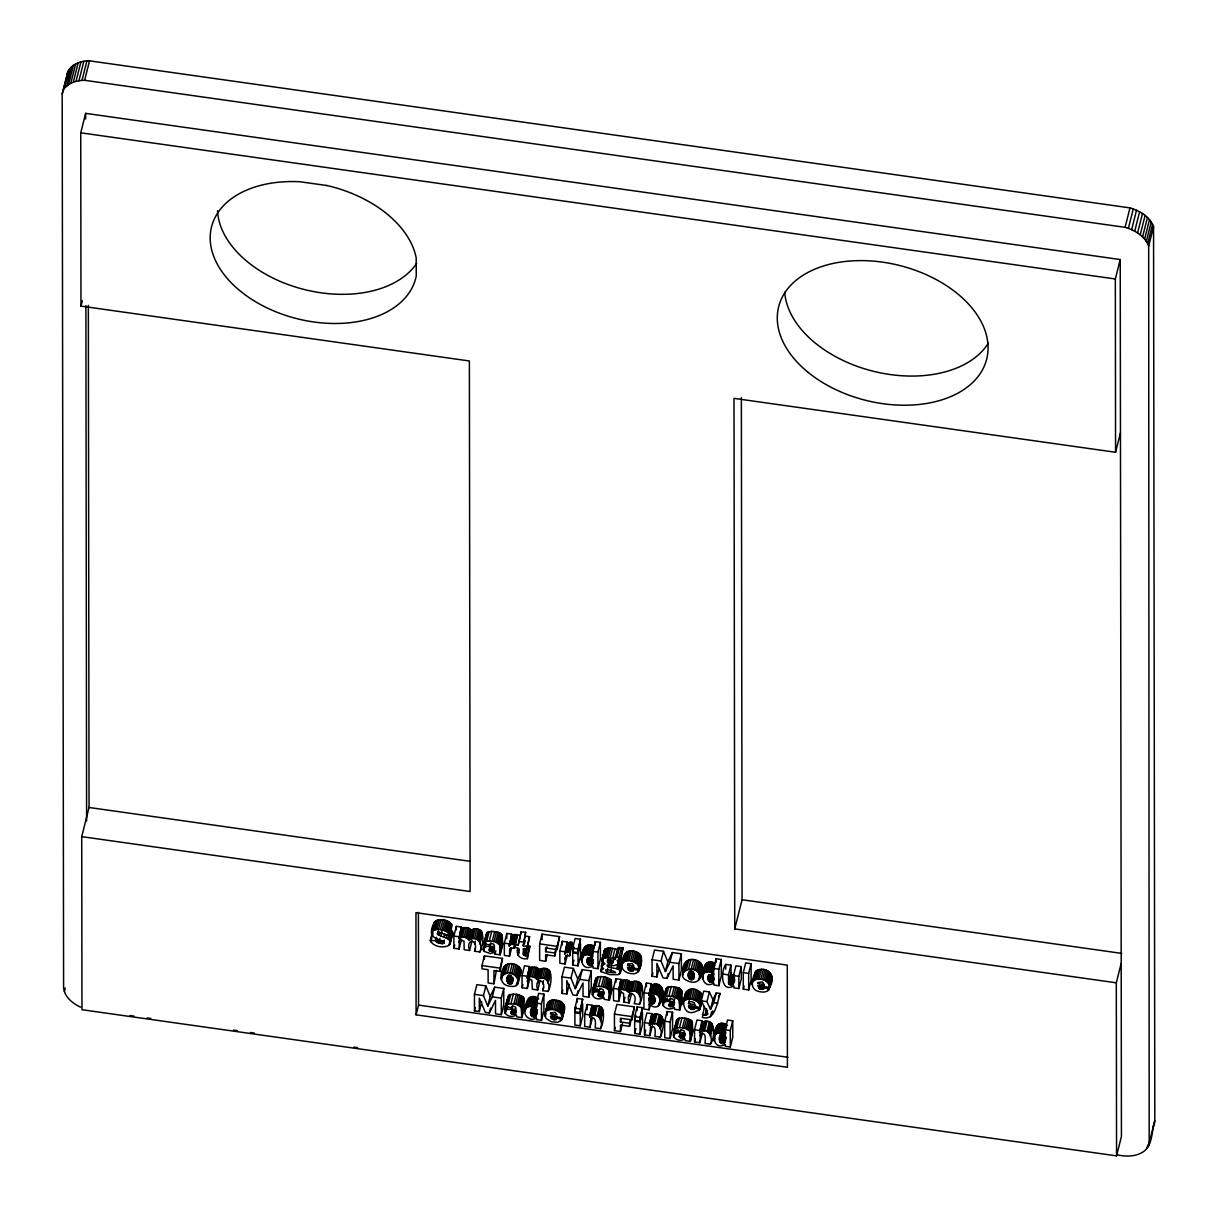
<?xml version="1.0" encoding="UTF-8"?>
<svg xmlns="http://www.w3.org/2000/svg" width="1217" height="1217" viewBox="0 0 1217 1217"><rect width="100%" height="100%" fill="white"/><g stroke="black" fill="none" stroke-linecap="round" stroke-linejoin="round"><path stroke-width="1.5" d="M525.09 1010.612C523.401 1016.803 531.829 1022.006 536.514 1017.731L536.514 1019.648L541.489 1020.348L543.923 1010.627L543.893 994.091L538.69 993.361L536.241 1003.082L536.256 1008.665C533.274 1005.379 525.79 1005.272 525.09 1010.612C524.39 1002.565 530.353 991.551 538.69 998.944M527.539 1000.891L527.539 1003.706M581.483 960.335C580.448 952.835 585.453 940.406 594.322 946.446L591.888 956.166L592.755 956.958L592.74 951.375L595.189 941.654L600.392 942.384L600.422 958.92L597.973 968.641L593.014 967.941L593.014 966.024C579.977 972.763 579.17 954.797 584.905 946.917M702.468 975.973C703.183 970.649 710.652 970.755 713.634 974.041L713.634 968.458L716.068 958.737L721.285 959.468L721.301 976.004L718.867 985.724L713.907 985.025L713.892 983.108C697.082 992.555 699.851 953.869 715.2 963.514M713.923 1037.28C714.622 1031.955 722.107 1032.062 725.073 1035.332L725.073 1029.749L727.507 1020.029L732.725 1020.774L732.756 1037.295L730.306 1047.016L725.347 1046.316L725.347 1044.414C707.64 1054.013 712.386 1013.168 727.523 1025.612M650.395 1004.983L649.163 1009.836L643.96 1009.106L643.93 992.753L646.379 983.032L651.323 983.732L648.874 995.232C663.235 986.744 663.965 1015.571 649.163 1004.36L650.38 999.492M659.933 1003.812C665.897 996.51 663.189 978.894 651.323 985.511L648.874 995.232M1117.312 1154.827C1125.953 1156.835 1135.75 1156.774 1143.402 1151.708C1153.092 1144.954 1151.434 1130.836 1154.811 1120.842L1153.564 226.681C1149.852 216.687 1139.766 210.754 1129.985 207.894L89.51 60.85C79.501 60.454 65.657 66.342 67.072 78.299M506.896 979.442L507.672 976.399L511.307 976.323L512.813 978.438L512.159 983.427C507.732 985.922 505.405 979.381 507.717 976.201M688.213 975.213L688.974 972.17L692.61 972.109L694.116 974.208L693.462 979.213C689.035 981.693 686.707 975.152 689.02 971.972M514.167 947.906L514.167 944.346L510.805 944.468L509.254 946.157L511.703 934.154L506.774 933.454L504.34 943.175L504.355 955.406L509.558 956.151L509.695 949.853L510.79 948.241L514.167 947.906L517.392 934.96L520.587 935.417L521.013 931.872L525.653 932.283L523.219 945.852L527.128 946.4L527.144 949.214L523.219 948.652L523.66 955.193L527.402 955.999L529.836 946.278L528.132 946.081L525.698 955.801M567.213 944.27L567.213 942.004L562.3 941.304L559.85 951.025L559.866 963.256L565.084 963.986L565.22 957.703L566.301 956.075L569.693 955.741L572.127 942.46C565.54 940.589 566.255 950.234 564.779 953.991L566.331 952.303L569.678 952.181L569.693 955.741M530.536 1012.879C530.277 1005.805 539.435 1010.734 536.058 1015.83L535.419 1016.53C530.262 1018.675 529.486 1010.992 531.555 1007.889M587.035 961.171C586.777 954.098 595.919 959.026 592.557 964.123L591.918 964.822C587.796 966.83 585.666 960.913 587.857 957.931M707.929 978.255C707.655 971.181 716.813 976.11 713.436 981.206L712.797 981.906C708.674 983.914 706.56 977.981 708.735 975.015M726.108 1037.645L724.252 1043.212C719.034 1045.327 718.426 1037.705 720.373 1034.556M562.148 1019.283L557.964 1022.326L551.362 1021.808L546.098 1018.386L544.866 1014.841L547.924 1002.565L552.609 999.811L560.87 1001.469L564.08 1004.816L564.718 1008.056L562.269 1017.777L550.54 1016.119L550.784 1017.868L554.054 1019.816L557.28 1018.355L562.148 1019.283L564.582 1009.562L562.467 1011.844M547.3 1005.12L547.452 1003.751M638.499 971.379C641.663 964.99 644.523 953.261 634.787 951.39C626.268 948.134 621.537 957.003 621.948 964.655C620.883 970.39 627.44 973.646 632.308 973.676C639.564 974.756 640.857 966.009 641.526 960.745L640.948 961.658M603.221 960.03L601.061 971.668L609.976 974.65L618.19 974.65L619.925 973.6L624.853 953.748M700.11 1008.923C675.024 1026.95 681.064 971.455 702.042 994.456L699.608 1004.177L700.231 1007.417L688.518 1005.759L688.761 1007.509L692.017 1009.471L695.242 1007.995L700.11 1008.923L702.148 1000.83M685.43 993.407L685.582 996.632M752.045 984.431C753.262 975.167 769.996 978.666 769.448 987.352L757.719 985.694L759.88 989.041L763.378 989.223L764.459 987.93L769.327 988.858L771.761 979.137L768.748 989.771C766.314 992.813 761.857 992.281 758.526 991.399C748.714 989.162 752.517 977.297 755.879 971.151C766.497 964.67 777.587 976.08 769.448 987.352M501.495 976.916C513.924 962.251 529.304 992.631 506.302 985.329C497.327 981.815 500.674 964.503 509.695 963.666C515.156 963.043 523.234 967.545 520.496 973.874M699.821 978.255C699.121 958.996 667.616 975.441 691.119 982.058C700.84 984.386 704.673 970.329 701.098 963.453C693.355 955.33 681.185 959.97 682.813 972.687M459.783 940.072L463.996 941.045L464.194 949.732L469.579 950.492C465.137 937.166 479.422 939.448 474.554 951.207L479.924 951.968C483.347 944.24 476.942 934.565 469.108 940.072C466.948 937.136 461.639 935.827 458.931 938.626L461.38 927.05L456.329 926.335L453.88 936.056L453.895 948.286L459.113 949.017L459.265 940.863L460.589 936.831M529.836 946.278L527.402 958.661C520.617 960 515.278 954.813 517.849 947.906L514.958 947.495L514.958 944.681L518.153 945.137L521.013 931.872M527.433 980.339L528.787 979.229L531.859 980.096L532.361 989.208L537.731 989.969C533.289 976.643 547.589 978.924 542.706 990.668L548.091 991.429C551.514 983.701 545.11 974.041 537.26 979.548C535.115 976.612 529.791 975.304 527.098 978.103L529.532 966.526L524.481 965.811L522.047 975.532L522.063 987.763L527.265 988.493L528.65 975.471M629.174 1002.884C624.732 989.558 639.031 991.84 634.163 1003.599L639.534 1004.36C642.956 996.632 636.552 986.957 628.717 992.463C626.557 989.527 621.248 988.219 618.54 991.018L620.974 979.442L615.924 978.727L613.49 988.447L613.505 1000.678L618.723 1001.408L618.875 993.255L621.446 992.174L623.591 993.437L623.804 1002.139L629.174 1002.884L631.623 993.163M733.273 983.929L733.471 975.547L735.92 965.842L741.29 966.587L741.305 978.818L738.871 988.539L733.881 987.839L733.881 985.755C720.814 993.62 720.555 971.409 725.728 964.396L730.93 965.127L731.067 973.859L728.633 983.579C731.371 987.048 735.57 982.758 734.505 979.061M436.401 937.318L435.595 940.558L437.299 942.521L442.319 943.692L444.281 943.008L444.296 941.699C432.567 938.368 427.715 934.808 434.56 921.908C439.443 917.648 448.754 919.702 452.146 925.072L449.697 934.793L444.798 935.204L442.06 932.983L437.39 933.043C438.531 937.896 454.945 937.136 448.936 945.35C443.079 948.408 433.48 946.856 430.255 940.604L433.678 926.517M433.967 923.855L434.56 921.908M701.966 1022.797L701.966 1020.728L696.961 1020.013L694.527 1029.734L694.542 1041.965L699.912 1042.726L700.612 1033.857C706.529 1031.362 705.267 1040.307 705.008 1043.441L710.378 1044.201C715.855 1037.143 715.079 1015.024 701.966 1022.797L699.516 1032.518C707.199 1026.479 713.862 1036.701 710.378 1044.201M503.944 967.196L503.823 970.314M682.539 974.452L685.247 962.966M450.214 943.586L452.815 932.815L450.275 928.875M619.925 973.6C623.134 965.796 605.062 969.782 607.374 964.898L613.764 965.72L618.008 964.351L618.54 962.86L617.08 960.335L620.594 959.894L623.043 947.876L618.814 947.556L617.43 949.366L609.108 947.937L604.788 949.336L601.791 960.532L605.032 963.97L601.609 965.4L601.533 966.876L603.693 968.702L600.574 970.466M649.148 998.548L650.03 996.495C657.454 993.513 655.157 1008.984 649.391 1002.184L649.148 998.548L651.81 987.55M604.24 950.812L604.377 950.021M622.8 963.195L622.678 961.293L620.655 959.483M724.876 1042.513C727.477 1038.755 721.681 1032.822 719.566 1037.797M483.24 949.245L485.355 946.567L494.528 946.385L493.859 944.255L491.881 943.525L488.732 944.864L483.773 943.844L487.196 932.481L491.774 931.309L498.209 932.283L500.765 933.515L502.256 935.843L502.682 945.107L500.233 954.828L495.03 954.098L494.771 952.15L490.588 953.611L484.138 951.375L483.24 949.245L485.918 938.459L485.781 940.285M504.888 1011.981L506.987 1009.304L516.16 1009.121L515.506 1006.991L513.513 1006.276L510.379 1007.6L505.42 1006.596L508.828 995.232L513.407 994.046L518.153 994.578L523.66 997.666L524.314 1007.859L521.88 1017.579L516.662 1016.834L516.404 1014.887C508.904 1019.542 500.081 1012.59 506.911 1003.888M592.405 994.517L594.505 991.825L603.678 991.642L603.024 989.512L601.031 988.797L597.897 990.136L592.938 989.117L596.345 977.753L600.924 976.566L605.67 977.099L611.177 980.187L611.832 990.379L609.398 1000.1L604.18 999.355L603.921 997.408C595.204 1002.154 588.009 994.669 594.657 985.344M663.691 1002.458L666.642 1001.363L674.066 1001.591L673.397 999.461L671.419 998.731L668.27 1000.07L663.311 999.051L666.733 987.687L671.297 986.515L679.208 988.067L681.794 991.064L682.22 1000.313L679.771 1010.034L674.553 1009.304L674.309 1007.357C668.833 1011.859 658.64 1005.957 664.512 999.218M676.409 1020.683L678.249 1018.507L681.961 1017.868L688.396 1018.842L692.214 1021.489L692.869 1031.666L690.435 1041.387L685.217 1040.657L684.958 1038.694C679.482 1043.212 669.289 1037.31 675.161 1030.571M603.449 995.582L603.693 993.422L599.464 993.589L598.064 994.928L599.372 996.571L602.734 996.358L604.256 992.342M673.822 1005.516L674.066 1003.371L669.852 1003.538L668.437 1004.862L669.761 1006.505L673.107 1006.307L674.644 1002.276M684.486 1036.869L684.715 1034.724L680.501 1034.891L679.101 1036.215L680.409 1037.858L683.756 1037.66L685.293 1033.629M80.581 1007.144C72.472 1003.447 63.999 996.586 63.603 986.987L62.189 93.937L67.635 72.381M62.189 93.937L68.563 70.373M63.68 89.815L69.856 68.502M64.973 87.943L66.585 86.24L71.468 66.798M66.585 86.24L68.532 84.703L73.416 65.262M68.532 84.703L70.769 83.38L75.652 63.938M70.769 83.38L73.263 82.269L78.147 62.828M73.263 82.269L76.002 81.402L80.885 61.961M76.002 81.402L78.938 80.763L83.821 61.322M78.938 80.763L82.011 80.383L86.894 60.941M82.011 80.383L84.627 80.292L89.51 60.85M81.722 836.642L470.112 891.529L469.382 360.977L80.976 306.106L80.748 132.805L85.631 113.364L1120.218 259.54L1121.435 1136.45L1116.552 1155.876L81.965 1009.714L81.722 836.642L89.039 807.479L88.339 305.361M80.976 306.106L82.315 300.797M64.364 991.52L65.246 987.976M431.518 933.576L434.104 922.821M432.111 931.629L435.306 921.117M432.02 935.554L432.841 932.313M430.788 941.745L432.826 933.652M432.856 930.838L433.906 930.199L436.34 920.478M433.906 930.199L435.199 929.712L437.648 919.991M435.199 929.712L436.72 929.453L439.154 919.733M416.092 1014.826L415.955 912.659L787.277 965.127L787.414 1067.279L416.092 1014.826L418.542 1005.105L418.405 912.4M437.344 934.23L438.15 930.99M436.72 929.453L438.439 929.408L440.889 919.687M436.234 941.654L437.055 938.413M437.831 934.747L438.637 931.507M438.865 935.28L439.687 932.039M437.299 942.521L438.105 939.281M438.439 929.408L440.371 929.59L442.821 919.869M438.744 943.16L439.961 938.307M440.371 929.59L442.106 929.894L444.555 920.174M440.721 935.873L441.938 931.02M449.697 934.793L447.415 932.1L443.673 930.305L446.122 920.584M440.6 943.571L441.406 940.33M445.087 930.807L447.521 921.086M443.977 936.847L444.783 933.606M442.319 943.692L443.14 940.452M446.335 931.401L448.769 921.68M443.551 943.479L444.357 940.239M447.415 932.1L449.864 922.38M446.228 937.683L447.05 934.443M448.343 932.907L450.777 923.186M447.841 938.596L451.537 924.083M449.179 939.783L451.613 930.062M448.936 945.35L450.153 940.482M450.077 941.137L452.511 931.416M449.742 944.529L452.815 932.815M453.895 948.286L454.717 945.046M458.931 938.626L461.38 927.05M459.737 937.82L462.186 928.099L468.134 927.886L471.557 930.351L469.108 940.072M459.098 942.247L460.726 935.767M460.863 937.318L463.297 927.597M459.113 949.017L461.562 939.296M462.308 937.12L464.742 927.4M464.073 937.242L466.507 927.521M465.685 937.607L468.134 927.886M467.069 938.185L469.519 928.465M468.21 939.022L470.66 929.301M470.005 939.265L472.455 929.545C486.115 924.92 483.727 944.727 479.924 951.968M471.192 938.779L473.626 929.058M469.579 950.492L472.013 940.771M472.652 938.581L475.086 928.86M474.387 938.703L476.836 928.982M474.539 944.438L475.36 941.197M476.075 939.052L478.509 929.332M474.554 951.207L475.375 947.967M477.49 939.63L479.939 929.91M478.616 940.361L481.05 930.64M479.361 941.197L481.795 931.477M479.772 942.338L482.221 932.618M479.924 944.012L482.358 934.291M483.773 943.844L486.587 933.211M484.138 942.932L487.196 932.481M483.347 950.005L484.975 943.525M484.746 942.201L488.047 931.948M483.636 950.72L484.853 945.852M485.355 946.567L486.176 943.327M485.613 941.669L486.709 941.304L489.158 931.583M481.749 1001.834L479.315 1011.555L474.478 1010.871L474.447 994.35L476.897 984.629L485.872 985.892L490.208 996.404L487.774 1006.124L483.438 995.612L485.872 985.892M481.978 965.568L484.412 955.847L502.484 958.403L500.05 971.394L493.965 970.527L493.98 983.792L488.139 982.956L488.108 969.706L481.978 968.838L481.978 965.568L500.05 968.123L500.05 971.394M486.709 941.304L489.325 941.03L491.774 931.309M489.979 946.081L490.801 942.84M489.051 950.279L489.264 948.849L492.064 948.104L494.528 948.165L494.3 950.31L492.505 951.542L489.508 950.857L489.873 947.039M474.478 1010.871L475.284 1007.63M489.508 950.857L490.314 947.617M489.325 941.03L492.261 941.228L494.71 931.507M490.223 951.298L491.029 948.058M491.196 951.557L492.413 946.689M492.261 941.228L494.072 941.547L496.506 931.826M492.505 951.542L493.722 946.674M500.233 954.828L499.578 944.651L495.76 942.004L498.209 932.283M493.57 951.101L494.391 947.86M497.221 942.582L499.67 932.861M495.03 954.098L495.836 950.857M498.331 943.236L500.765 933.515M499.107 943.951L501.541 934.23M499.578 944.651L502.012 934.93M499.822 945.563L502.256 935.843M499.898 946.948L502.347 937.227M499.913 952.5L502.347 942.779M499.989 953.885L502.438 944.164M493.98 983.792L496.414 970.284M487.774 1006.124L492.307 996.875L494.741 987.154L503.747 988.417L503.777 1004.953L501.328 1014.674L495.517 1013.852L495.502 1000.374L489.325 1012.97L485.385 1012.422L479.285 998.077L479.315 1011.555M500.05 968.123L502.484 958.403M489.325 1012.97L490.557 1008.117M509.254 946.157L511.703 934.154M501.237 978.681L504.72 965.796M501.389 980.035L503.412 971.942M509.938 945.137L512.372 935.417L516.601 934.626L516.617 938.185L515.156 938.064M510.805 944.468L513.255 934.747M503.534 974.467L505.983 964.746M509.558 951.177L510.364 947.937M511.901 944.149L514.335 934.428M505.177 973.722L507.611 964.001M509.558 956.151L511.596 948.043M513.194 944.164L515.628 934.443M514.167 944.346L516.601 934.626M507.261 973.387L509.695 963.666M501.328 1014.674L501.313 998.138L503.747 988.417M514.958 947.495L517.392 934.96M507.093 981.328L508.721 974.847M509.817 973.539L512.266 963.818M507.641 982.651L509.269 976.171M508.067 983.123L510.09 975.03M508.584 983.503L510.623 975.395M518.153 945.137L520.191 937.029M509.208 983.762L511.246 975.669M511.794 973.935L514.228 964.214M509.938 983.929L511.566 977.449M517.849 953.596L519.081 948.728M517.94 954.645L519.172 949.792M518.214 955.558L519.02 952.318M505.42 1006.596L508.219 995.962M511.186 983.899L512.813 977.418M513.528 974.528L515.962 964.807M505.785 1005.683L508.828 995.232M512.159 983.427L513.376 978.574M504.979 1012.742L507.017 1004.649M506.394 1004.953L509.695 994.685M505.283 1013.457L506.911 1006.976M523.219 945.852L525.653 932.283M515.034 975.304L517.484 965.583M506.987 1009.304L507.808 1006.063M507.246 1004.405L508.356 1004.055L510.79 994.335M516.327 976.293L518.761 966.572M524.436 943.799L525.257 940.558M517.347 977.403L519.781 967.682M523.234 953.824L524.451 948.971M508.356 1004.055L510.957 1003.766L513.407 994.046M523.34 954.66L524.968 948.18M516.236 985.374L517.058 982.134M523.66 955.193L525.288 948.712M518.077 978.605L520.511 968.884M524.39 955.528L526.018 949.047M517.301 984.568L520.952 970.147M511.612 1008.817L512.433 1005.577M527.128 946.4L529.578 936.679L525.653 936.132M518.062 983.595L521.104 971.485M527.144 949.214L529.578 936.679M511.14 1013.594L510.897 1011.586L513.711 1010.84L516.175 1010.901L515.932 1013.061L514.137 1014.278L511.14 1013.594L511.946 1010.353M510.957 1003.766L513.909 1003.964L516.343 994.243M511.855 1014.05L512.676 1010.81M512.829 1014.293L513.65 1011.053M513.909 1003.964L515.704 1004.299L518.153 994.578M514.137 1014.278L514.943 1011.038M521.88 1017.579L521.211 1007.387L517.408 1004.755L519.842 995.034M515.217 1013.837L516.023 1010.597M522.063 987.763L522.869 984.523M518.868 1005.318L521.302 995.597M527.098 978.103L529.532 966.526M519.963 1005.987L522.412 996.267M527.889 977.297L530.338 967.576L536.286 967.348L539.709 969.827L537.26 979.548M520.739 1006.687L523.173 996.966M527.265 981.723L528.893 975.243M521.211 1007.387L523.66 997.666M529.015 976.795L531.464 967.074M521.454 1008.315L523.903 998.594M521.545 1009.699L523.979 999.978M527.265 988.493L529.714 978.772M530.46 976.597L532.894 966.876M521.545 1015.237L523.995 1005.516M539.633 943.875L542.067 934.154L559.577 936.618L557.143 949.61L545.612 947.982L545.627 951.694L554.739 952.972L554.739 956.06L545.627 954.782L545.642 961.247L539.648 960.396L539.633 943.875L557.143 946.339L557.143 949.61M521.637 1016.621L524.071 1006.9M532.225 976.703L534.659 966.983M525.394 1010.414L527.859 999.659M525.957 1008.345L528.406 998.625M533.852 977.068L536.286 967.348M526.718 1007.509L529.167 997.788M527.691 1006.885L530.14 997.164M535.221 977.662L537.671 967.941M528.863 1006.505L531.297 996.784M536.362 978.483L538.812 968.762M530.216 1006.383L532.65 996.662M538.157 978.742L540.607 969.021C554.267 964.396 551.879 984.203 548.091 991.429M531.768 1006.489L534.217 996.769M537.731 983.199L538.538 979.959M545.627 951.694L546.844 946.826M539.344 978.24L541.778 968.519M530.734 1014.491L532.361 1008.011M533.137 1006.778L535.586 997.058M531.281 1015.693L533.305 1007.6M537.731 989.969L540.181 980.248M540.804 978.057L543.254 968.336M545.642 961.247L547.27 954.767M532.179 1016.499L534.217 1008.406M534.339 1007.235L536.788 997.514M542.554 978.164L544.988 968.443M535.389 1007.859L537.823 998.138M533.457 1016.91L535.495 1008.817M536.256 1008.665L537.473 1003.797M542.706 983.899L543.512 980.659M534.506 1016.895L536.134 1010.414M544.227 978.529L546.661 968.808M535.419 1016.53L537.047 1010.049M536.058 1015.83L537.488 1009.927M542.706 990.668L543.527 987.428M545.657 979.107L548.091 969.386M546.768 979.837L549.202 970.116M541.489 1020.348L541.459 1003.812L543.893 994.091M547.513 980.659L549.947 970.938M554.739 952.972L555.956 948.119M547.939 981.815L550.373 972.094M554.739 956.06L559.577 936.618M548.076 983.488L550.51 973.767M544.866 1014.841L547.924 1002.565M545.018 1013.472L548.7 1001.576M545.17 1016.712L545.992 1013.472M546.25 1011.297L547.331 1010.475L549.78 1000.754M547.331 1010.475L548.669 1009.882L551.103 1000.161M548.669 1009.882L550.175 1009.532L552.609 999.811M564.779 953.991L567.213 942.004M565.449 952.987L567.883 943.266M550.175 1009.532L551.849 1009.441L554.298 999.72M566.331 952.303L568.765 942.582M565.068 959.011L565.89 955.771M567.411 951.983L569.86 942.262M551.849 1009.441L553.705 1009.593L556.154 999.872M569.267 984.355L566.833 994.076L561.995 993.391L561.965 976.871L564.414 967.15L573.39 968.413L577.725 978.924L575.291 988.645L570.956 978.133L573.39 968.413M565.084 963.986L567.518 954.265M551.575 1018.796L552.381 1015.556M568.704 952.013L571.153 942.293M552.716 1019.466L553.522 1016.225M569.678 952.181L572.127 942.46M562.269 1017.777L560.854 1013.213L555.408 1009.927L557.842 1000.207M554.054 1019.816L555.271 1014.963M556.975 1010.46L559.424 1000.739M572.675 948.195L575.109 938.474L580.479 939.235L578.045 952.561L572.675 951.8L572.675 948.195L578.045 948.956L578.045 952.561M555.256 1019.876L556.078 1016.636M561.995 993.391L562.802 990.151M572.675 951.8L573.892 946.948M578.06 965.826L578.045 953.596L580.494 943.875L580.509 956.106L578.06 965.826L572.69 965.066L572.675 952.835L573.892 947.982M556.199 1019.648L557.021 1016.408M558.42 1011.19L560.87 1001.469M559.744 1012.103L562.193 1002.382M572.69 965.066L573.907 960.213M560.854 1013.213L563.288 1003.493M561.63 1014.537L564.08 1004.816M578.045 948.956L580.479 939.235M560.87 1020.957L564.551 1006.337M561.569 1020.196L564.019 1010.475M581.589 961.734L585.666 946.081M581.589 958.905L584.19 955.178L586.64 945.457M584.19 955.178L585.362 954.813L587.796 945.092M575.291 988.645L579.824 979.396L582.258 969.675L591.264 970.938L591.295 987.474L588.845 997.195L583.034 996.373L583.019 982.895L576.843 995.491L572.903 994.943L566.803 980.598L566.833 994.076M585.362 954.813L586.716 954.676L589.15 944.955M576.843 995.491L578.075 990.638M586.716 954.676L588.267 954.782L590.717 945.061M574.88 1008.193L577.314 998.472L582.7 999.233L580.266 1012.559L574.88 1011.799L574.88 1008.193L580.25 1008.954L580.266 1012.559M574.88 1011.799L576.113 1006.946M587.233 962.784L588.45 957.931M591.888 956.166L589.637 955.071L592.086 945.35M587.781 963.986L589.408 957.505M590.838 955.528L593.288 945.807M588.678 964.807L590.717 956.699M589.956 965.203L591.994 957.11M591.006 965.187L592.633 958.707M580.25 1008.954L582.7 999.233M591.918 964.822L593.135 959.97M580.266 1013.594L582.7 1003.873L582.715 1016.104L580.281 1025.825L574.911 1025.064L574.88 1012.833L580.266 1013.594L580.281 1025.825M592.557 964.123L593.364 960.882M588.845 997.195L588.83 980.659L591.264 970.938M597.973 968.641L597.958 952.105L600.392 942.384M584.677 1014.217L587.126 1004.497L592.116 1005.212L589.682 1017.001C597.364 1010.962 604.028 1021.185 600.529 1028.684L595.159 1027.924C595.417 1024.79 596.695 1015.845 590.762 1018.34L590.078 1027.209L584.692 1026.448L584.677 1014.217L589.682 1014.932L589.682 1017.001M592.938 989.117L595.737 978.483M593.303 988.204L596.345 977.753M592.496 995.278L594.535 987.17M593.911 987.474L597.212 977.205M601.791 960.532L604.788 949.336M601.989 961.536L604.438 951.816M594.505 991.825L595.326 988.584M594.763 986.926L595.874 986.576L598.308 976.855M601.928 959.741L605.488 948.788M601.381 966.192L603.008 959.711M589.682 1014.932L592.116 1005.212M600.696 971.075L603.145 961.354M603.039 958.509L604.012 958.068L606.462 948.347M602.369 965.902L603.191 962.662M596.269 991.414L597.075 988.174M601.061 971.668L601.883 968.428M604.012 958.068L605.229 957.779L607.679 948.058M590.914 1015.952L593.348 1006.231C606.887 1001.91 604.149 1021.748 600.529 1028.684M595.874 986.576L598.475 986.287L600.924 976.566M592.131 1015.434L594.565 1005.714M605.229 957.779L606.674 957.657L609.108 947.937M598.064 994.928L598.87 991.688M590.078 1027.209L592.512 1017.488M599.129 991.338L599.951 988.098M593.394 1015.297L595.828 1005.577M598.216 995.536L599.023 992.296M598.658 996.114L599.464 992.874M606.674 957.657L608.317 957.688L610.751 947.967M598.475 986.287L601.426 986.485L603.86 976.764M607.374 962.084L607.374 960.517L608.896 959.772L611.482 960.152L613.231 962.084L611.436 963.56L607.922 962.738L608.181 958.844M594.748 1015.389L597.182 1005.668M599.372 996.571L600.59 991.703M607.922 962.738L608.743 959.498M600.346 996.814L601.563 991.961M608.85 963.225L609.671 959.985M608.317 957.688L610.173 957.885L612.607 948.165M601.426 986.485L603.221 986.82L605.67 977.099M606.827 971.82C599.555 965.826 629.767 975.684 606.827 971.82L607.633 968.58M608.546 967.013L609.367 963.773M601.654 996.799L602.871 991.946M597.091 1015.952L599.525 1006.231M610.158 963.514L610.964 960.274M609.398 1000.1L608.728 989.908L604.925 987.276L607.359 977.555M602.734 996.358L603.541 993.118M598.079 1016.378L600.513 1006.657M620.594 957.596L616.38 957.277L614.996 959.087L612.623 958.357L615.057 948.636M611.436 963.56L612.257 960.319M610.964 967.469L611.771 964.229M598.931 1016.91L601.365 1007.189M612.41 963.286L613.231 960.046M606.385 987.839L608.819 978.118M610.493 972.55L611.314 969.31M613.018 962.784L614.448 957.231M599.631 1017.595L602.065 1007.874M607.481 988.508L609.93 978.787M600.118 1018.477L602.567 1008.756M614.996 959.087L617.734 948.469M600.422 1019.557L602.856 1009.836M615.893 957.505L618.342 947.784M608.257 989.208L610.691 979.487M616.38 957.277L618.814 947.556M600.529 1020.835L602.963 1011.114M608.728 989.908L611.177 980.187M617.065 957.171L619.514 947.45M608.972 990.836L611.421 981.115M609.063 992.22L611.497 982.499M609.063 997.757L611.512 988.037M617.749 963.271L618.997 958.342M619.088 957.292L621.522 947.571M609.154 999.142L611.588 989.421M616.745 968.641L619.194 958.92M618.419 963.666L619.772 958.007M618.221 969.204L623.043 947.876M619.423 970.01L621.872 960.289M619.21 974.178L620.837 967.698M620.229 971.014L622.678 961.293M620.366 972.915L621.583 968.047M621.948 964.655L625.629 952.759M623.195 962.48L624.275 961.658L626.709 951.937M618.54 991.018L620.974 979.442M624.275 961.658L625.599 961.065L628.033 951.344M619.347 990.212L621.781 980.491L627.729 980.278L631.151 982.743L628.717 992.463M618.708 994.639L620.092 988.402M625.599 961.065L627.105 960.715L629.539 950.994M620.457 989.71L622.906 979.989M614.433 1014.126L616.882 1004.405L634.392 1006.885L631.958 1019.861L620.427 1018.233L620.427 1021.945L629.539 1023.238L629.539 1026.327L620.442 1025.033L620.442 1031.499L614.463 1030.647L614.433 1014.126L631.942 1016.606L631.958 1019.861M627.105 960.715L628.778 960.624L631.227 950.903M618.723 1001.408L621.157 991.688M621.902 989.512L624.351 979.791M628.778 960.624L630.649 960.776L633.083 951.055M623.667 989.634L626.116 979.913M639.077 970.466L634.209 969.538L633.129 970.831L629.645 970.649L628.504 969.979L629.311 966.739M614.463 1030.647L615.27 1027.407M629.645 970.649L630.452 967.409M628.504 969.979L627.485 967.302L639.199 968.96L637.784 964.396L632.338 961.111L634.787 951.39M625.295 989.999L627.729 980.278M630.984 970.999L632.201 966.146M623.804 1002.139L625.021 997.271M626.679 990.577L629.113 980.856M633.905 961.643L636.354 951.937M632.186 971.06L633.418 966.192M627.82 991.414L630.254 981.693M620.427 1021.945L621.248 1018.705M633.129 970.831L633.951 967.591M635.365 962.373L637.799 952.652M629.615 991.657L632.049 981.936C645.725 977.312 643.337 997.119 639.534 1004.36M636.674 963.286L639.123 953.565M620.442 1031.499L622.48 1023.406M629.174 996.114L629.98 992.874M630.786 991.17L633.236 981.45M637.784 964.396L640.218 954.676M632.247 990.973L634.696 981.252M638.575 965.72L641.009 955.999M637.799 972.14L638.621 968.899M639.047 967.241L641.481 957.52M633.996 991.094L636.43 981.374M635.67 991.444L638.119 981.723M637.1 992.022L639.534 982.302M629.539 1023.238L630.36 1019.998M629.539 1026.327L631.577 1018.218M631.942 1016.606L634.392 1006.885M638.21 992.753L640.659 983.032M638.955 993.589L641.405 983.868M639.381 994.73L641.815 985.009M634.65 1016.636L637.1 1006.915L642.47 1007.676L640.036 1021.017L634.665 1020.257L634.65 1016.636L640.036 1017.397L640.036 1021.017M639.518 996.404L641.967 986.683M634.665 1020.257L635.883 1015.389M658.96 968.869L656.921 976.962L652.084 976.277L652.069 959.757L654.503 950.036L663.493 951.298L667.829 961.81L665.38 971.531L661.044 961.019L663.493 951.298M640.051 1034.267L640.036 1022.037L642.47 1012.316L642.5 1024.547L640.051 1034.267L634.681 1033.507L635.898 1028.654M640.036 1017.397L642.47 1007.676M652.084 976.277L652.905 973.037M649.695 994.456L652.129 984.736M649.163 1000.359L650.38 995.506M650.76 993.97L653.21 984.249M649.391 1002.184L651.019 995.704M644.447 1022.66L646.896 1012.94L651.886 1013.655L649.452 1025.444C657.134 1019.405 663.797 1029.628 660.314 1037.127L654.929 1036.367C655.187 1033.233 656.465 1024.288 650.547 1026.783L649.848 1035.652L644.478 1034.891L644.447 1022.66L649.452 1023.375L649.452 1025.444M649.756 1002.717L651.384 996.236M652.084 993.772L654.533 984.051M650.38 1003.219L652.008 996.738M651.171 1003.629L653.21 995.521M653.681 993.863L656.115 984.142M644.478 1034.891L645.695 1030.038M652.023 1003.842L654.061 995.749M655.081 994.167L657.53 984.447M653.073 1003.797L654.7 997.316M654.001 1003.371L655.218 998.503M656.359 994.654L658.808 984.933M649.452 1023.375L651.886 1013.655M654.366 1002.93L655.461 999.005M657.515 995.308L659.949 985.587M650.684 1024.395L653.133 1014.674C666.657 1010.369 663.919 1030.191 660.314 1037.127M658.519 996.145L660.968 986.424M651.901 1023.893L654.35 1014.172M659.34 997.149L661.789 987.428M649.848 1035.652L652.282 1025.931M653.164 1023.74L655.598 1014.02M659.933 998.305L662.383 988.584M658.519 1005.653L659.325 1002.412M660.283 999.598L662.733 989.877M654.518 1023.832L656.967 1014.111M659.34 1004.846L662.733 992.829M665.38 971.531L669.913 962.282L672.362 952.561L681.368 953.824L681.383 970.36L678.949 980.081L673.138 979.259L673.123 965.781L666.946 978.377L662.991 977.829L656.906 963.484L656.921 976.962M660.405 1001.043L662.854 991.323M666.946 978.377L668.163 973.524M656.861 1024.395L659.31 1014.674M663.311 999.051L666.125 988.417M663.676 998.138L666.733 987.687M662.778 1004.451L665.212 994.73M657.849 1024.836L660.283 1015.115M662.885 1005.212L664.512 998.731M664.284 997.408L667.585 987.154M663.174 1005.927L665.212 997.818M658.701 1025.368L661.15 1015.647M664.893 1001.774L665.699 998.533M665.151 996.875L666.247 996.51L668.696 986.789M659.401 1026.037L661.835 1016.317M659.903 1026.92L662.337 1017.199M666.642 1001.363L667.464 998.123M660.192 1028L662.641 1018.279M660.299 1029.278L662.733 1019.557M666.247 996.51L668.863 996.236L671.297 986.515M669.517 1001.287L670.324 998.046M678.949 980.081L678.919 963.545L681.368 953.824M664.725 1021.23L667.159 1011.51L672.545 1012.27L672.56 1028.791L670.126 1038.512L664.741 1037.751L664.725 1021.23L670.095 1021.991L670.126 1038.512M669.031 1006.063L669.852 1002.823M668.863 996.236L671.799 996.434L674.248 986.713M669.761 1006.505L670.978 1001.652M670.719 1006.763L671.951 1001.895M671.799 996.434L673.61 996.753L676.043 987.033M672.027 1006.748L673.26 1001.895M674.066 1001.591L674.872 998.351M679.771 1010.034L679.116 999.857L675.298 997.21L677.747 987.489M673.107 1006.307L674.324 1001.439M670.095 1021.991L672.545 1012.27M676.758 997.788L679.208 988.067M683.589 971.288L686.038 961.567M682.691 975.806L684.988 964.731M677.869 998.442L680.303 988.721M684.836 970.238L687.286 960.517M678.63 999.157L681.079 989.436M686.479 969.493L688.928 959.772M679.116 999.857L681.55 990.136M679.36 1000.77L681.794 991.064M679.436 1002.154L681.885 992.433M688.563 969.158L691.013 959.437M679.451 1007.706L681.885 997.986M674.355 1033.811L677.306 1032.716L684.715 1032.944L684.06 1030.814L682.068 1030.084L678.934 1031.423L673.975 1030.403L676.774 1019.77M679.527 1009.091L681.976 999.37M673.975 1030.403L677.382 1019.04M673.427 1035.804L676.104 1025.003L675.983 1026.844M673.944 1034.937L674.75 1031.697M688.396 977.099L690.024 970.618M674.948 1028.761L678.249 1018.507M673.822 1037.264L674.644 1034.024M688.944 978.422L690.982 970.329M691.134 969.325L693.568 959.604M675.541 1033.111L676.363 1029.871M675.8 1028.228L676.911 1027.863L679.345 1018.142M682.828 1004.497L685.886 992.22M689.37 978.909L691.408 970.801M682.98 1003.127L686.662 991.216M689.902 979.274L691.925 971.166M684.228 1000.937L685.308 1000.131L687.742 990.41M690.526 979.533L692.564 971.44M677.306 1032.716L678.112 1029.476M693.097 969.706L695.546 959.985M691.256 979.7L693.294 971.592M676.911 1027.863L679.512 1027.574L681.961 1017.868M685.308 1000.131L686.631 999.537L689.081 989.817M692.488 979.67L694.116 973.189M694.831 970.299L697.28 960.578M686.631 999.537L688.137 999.187L690.571 989.467M693.462 979.213L694.283 975.973M679.253 1036.838L680.06 1033.598M680.166 1032.64L680.988 1029.399M679.695 1037.401L680.501 1034.161M696.352 971.09L698.786 961.369M679.512 1027.574L682.463 1027.772L684.897 1018.051M688.487 1003.66L689.522 1001.926L691.88 1001.621L694.07 1002.565L694.968 1004.588L688.487 1003.66L689.309 1000.435M688.137 999.187L689.811 999.081L692.26 989.36M680.409 1037.858L681.231 1034.617M697.63 972.064L700.064 962.343M681.383 1038.116L682.6 1033.248M682.463 1027.772L684.258 1028.106L686.707 1018.386M689.537 1008.452L690.343 1005.212M689.811 999.081L691.682 999.233L694.116 989.512M698.649 973.174L701.098 963.453M682.691 1038.101L683.908 1033.233M690.678 1009.106L691.484 1005.866M699.379 974.376L701.829 964.655M683.756 1037.66L684.578 1034.42M690.435 1041.387L689.765 1031.21L685.962 1028.563L688.396 1018.842M699.608 1004.177L697.706 1001.758L693.371 999.583L695.82 989.862M698.604 980.339L702.27 965.918M699.364 979.366L702.407 967.256M692.017 1009.471L692.823 1006.231M687.422 1029.141L689.856 1019.42M694.953 1000.115L697.387 990.395M693.218 1009.517L694.04 1006.276M688.518 1029.795L690.967 1020.074M694.162 1009.289L694.983 1006.048M696.398 1000.846L698.832 991.125M702.361 977.403L705.784 964.001M689.294 1030.51L691.728 1020.789M694.846 1008.787L695.652 1005.546M702.483 978.803L705.236 965.035M704.111 972.87L706.545 963.149M689.765 1031.21L692.214 1021.489M690.009 1032.122L692.458 1022.402M697.706 1001.758L700.155 992.038M705.069 972.261L707.518 962.541M690.1 1033.507L692.534 1023.786M706.24 971.881L708.674 962.16M698.817 1002.869L701.251 993.148M690.1 1039.059L692.549 1029.339M690.191 1040.429L692.625 1030.708M707.594 971.759L710.043 962.038M698.832 1010.597L699.653 1007.357M700.079 1005.698L703.715 991.125L709.389 991.931L712.919 999.705L710.469 1009.425L706.955 1001.652L709.389 991.931M699.532 1009.836L701.859 1000.937M709.146 971.866L711.595 962.145M708.111 979.868L709.328 975M710.515 972.155L712.964 962.434M708.659 981.069L710.287 974.589M711.732 972.611L714.166 962.89M694.542 1041.965L695.348 1038.725M709.572 981.876L711.595 973.783M712.919 999.705L716.281 992.905L720.19 993.452C717.224 1001.576 715.277 1021.702 702.346 1017.351L704.369 1006.489M712.766 973.235L714.805 965.142M710.834 982.286L712.873 974.178M699.516 1032.518L701.966 1020.728M711.899 982.271L713.923 974.163M712.797 981.906L713.618 978.666M700.764 1031.468L703.198 1021.748M699.912 1035.865L700.718 1032.624M702.346 1014.582L704.978 1015.13L706.605 1008.65M701.981 1030.966L704.415 1021.246M704.978 1015.13L706.301 1015.206L707.533 1010.353M699.912 1042.726L702.361 1033.005M703.228 1030.814L705.677 1021.093M718.867 985.724L718.836 969.188L721.285 959.468M704.582 1030.905L707.031 1021.185M710.409 1016.712L711.641 1011.844M710.469 1009.425L713.831 1002.625L716.281 992.905M706.94 1031.468L709.374 1021.748M712.051 1014.096L712.858 1010.855M707.914 1031.91L710.363 1022.189M708.781 1032.442L711.215 1022.721M1116.552 1155.876L1116.308 982.819L734.733 928.906L742.066 899.743L741.366 397.624M709.465 1033.111L711.915 1023.391M709.967 1033.994L712.401 1024.273M710.272 1035.074L712.706 1025.353M710.363 1036.352L712.812 1026.631M728.633 983.579L728.496 974.847L730.93 965.127M713.816 1038.709L716.691 1026.327M714.79 1035.013L717.224 1025.292M713.923 1040.109L716.372 1030.388M715.55 1034.176L718 1024.455M728.511 982.849L730.945 973.128M714.257 1041.387L715.064 1038.147M716.524 1033.568L718.958 1023.847M729.013 984.157L731.067 973.859M729.637 984.553L731.447 974.437M717.68 1033.187L720.129 1023.467M730.535 984.781L732.969 975.06L734.749 974.908M719.049 1033.05L721.483 1023.33M731.493 984.812L733.927 975.091M732.315 984.629L734.353 976.536M720.601 1033.172L723.035 1023.451M732.938 984.31L734.566 977.829M719.369 1039.561L720.586 1034.693M719.551 1041.159L721.179 1034.678M721.97 1033.461L724.404 1023.74M720.099 1042.376L722.137 1034.267M721.012 1043.182L723.05 1035.074M723.172 1033.918L725.621 1024.197M724.206 1034.541L726.655 1024.82M738.871 988.539L738.841 976.308L741.29 966.587M722.289 1043.593L724.328 1035.484M725.073 1035.332L725.895 1032.092M723.339 1043.578L724.967 1037.097M724.252 1043.212L725.88 1036.732M743.283 972.642L745.717 962.921L751.102 963.681L751.117 980.217L748.683 989.923L743.298 989.178L743.283 972.642L748.653 973.402L748.683 989.923M730.306 1047.016L730.291 1030.495L732.725 1020.774M743.298 989.178L744.119 985.937M748.653 973.402L751.102 963.681M753.429 980.872L755.879 971.151M754.51 980.065L756.959 970.345M755.848 979.472L758.282 969.751M757.354 979.122L759.788 969.401M759.028 979.016L761.477 969.31M760.884 979.168L763.333 969.447M758.739 988.387L759.56 985.146M759.88 989.041L760.701 985.8M762.587 979.518L765.021 969.797M761.233 989.406L762.451 984.538M764.154 980.05L766.604 970.329M762.435 989.451L763.652 984.599M763.378 989.223L764.185 985.983M765.599 980.78L768.049 971.06M766.923 981.693L769.372 971.972M768.033 982.804L770.467 973.083M768.809 984.112L771.259 974.391M768.049 990.532L771.73 975.912M84.627 80.292L1125.101 227.336L1129.985 207.894M734.733 928.906L734.003 398.355L1115.563 452.268L1115.335 278.982L1120.218 259.54M1149.183 1144.604L1148.681 246.123C1145.44 237.239 1136.906 231.565 1128.387 228.385L1133.27 208.944M1131.643 229.694L1136.526 210.252M1134.716 231.23L1139.599 211.788M1137.591 232.964L1142.474 213.523M1140.223 234.866L1145.106 215.424M1142.58 236.919L1147.464 217.478M1144.619 239.11L1149.502 219.668M1146.338 241.392L1151.221 221.95M1147.692 243.735L1152.575 224.293M1148.681 246.123L1153.564 226.681M1115.563 452.268L1120.446 432.826M1116.308 982.819L1121.192 963.377M1146.962 1148.468L1147.859 1144.938M1148.255 1146.597L1154.811 1120.842M584.358 947.952L584.038 952.013M1154.629 1123.048L1153.138 1127.155M755.103 972.155L754.799 976.566M701.813 969.645L702.255 968.534M490.208 996.404L494.741 987.154M577.725 978.924L582.258 969.675M667.829 961.81L672.362 952.561M452.176 934.808L452.663 933.865M718.562 996.571L720.19 993.452M768.748 989.771L769.327 988.858M511.703 936.436L512.372 935.417M702.528 1024.942L703.061 1024.136M507.55 1001.195L508.234 1000.283M595.067 983.716L595.752 982.804M461.38 928.906L462.186 928.099M529.532 968.382L530.338 967.576M620.989 981.298L621.781 980.491M471.557 930.351L472.455 929.545M539.709 969.827L540.607 969.021M631.151 982.743L632.049 981.936M592.116 1007.28L593.348 1006.231M651.901 1015.723L653.133 1014.674M699.988 971.425L701.053 970.618M706.301 1015.206L707.929 1014.02L701.281 1000.846L706.955 1001.652M430.255 940.604L435.595 940.558M570.667 945.898L572.127 946.02M518.579 941.593L523.219 942.004M80.748 132.805L1115.335 278.982M89.039 807.479L469.929 861.301M742.066 899.743L1121.755 953.398M592.74 951.375L597.958 952.105M652.069 959.757L661.044 961.019M669.913 962.282L678.919 963.545M713.634 968.458L718.836 969.188M453.88 936.056L458.931 936.771M504.34 943.175L509.254 943.875M559.85 951.025L564.779 951.724M572.675 952.835L578.045 953.596M723.278 974.117L728.496 974.847M733.471 975.547L738.841 976.308M561.965 976.871L570.956 978.133M579.824 979.396L588.83 980.659M522.047 975.532L527.098 976.247M613.49 988.447L618.54 989.162M643.93 992.753L648.874 993.452M713.831 1002.625L717.741 1003.173M474.447 994.35L483.438 995.612M492.307 996.875L501.313 998.138M536.241 1003.082L541.459 1003.812M725.073 1029.749L730.291 1030.495M640.036 1022.037L634.665 1021.276L634.681 1033.507M694.527 1029.734L699.516 1030.449M418.542 1005.105L787.977 1057.299M130.113 1015.526L133.885 1016.058M147.044 1017.914L150.802 1018.446M233.542 1030.114L237.3 1030.647M250.459 1032.503L254.216 1033.035M353.888 1047.092L357.646 1047.624M610.173 957.885L612.623 958.357M630.649 960.776L632.338 961.111M691.682 999.233L693.371 999.583M553.705 1009.593L555.408 1009.927M588.267 954.782L589.637 955.071M732.086 974.832L732.969 975.06M442.106 929.894L443.673 930.305M494.072 941.547L495.76 942.004M673.61 996.753L675.298 997.21M603.221 986.82L604.925 987.276M684.258 1028.106L685.962 1028.563M515.704 1004.299L517.408 1004.755M1125.101 227.336L1128.387 228.385M685.141 966.085L685.567 967.363M704.917 969.082L705.252 970.36M624.245 956.303L624.549 958.175M725.728 964.396L725.728 969.188M716.068 958.737L716.068 962.449M667.159 1011.51L667.175 1015.176M651.323 983.732L651.323 985.511M649.163 1004.36L649.163 1009.836M646.379 983.032L646.379 986.668M637.1 1006.915L637.1 1010.536M615.924 978.727L615.939 982.225M595.189 941.654L595.189 945.381M587.126 1004.497L587.126 1009.745M577.314 998.472L577.33 1002.093M562.3 941.304L562.3 944.803M542.067 934.154L542.082 939.661M527.402 955.999L527.402 958.661M506.774 933.454L506.789 938.703M484.412 955.847L484.427 959.118M456.329 926.335L456.329 929.834M85.631 113.364L85.631 119.023M85.89 305.604L86.605 820.973M416.655 263.344A105.286 68.243 14.1 0 1 302.409 289.038A105.286 68.243 14.1 0 1 217.554 210.708M988.432 343.011A107.263 69.521 14.1 0 1 873.35 371.261A107.263 69.521 14.1 0 1 784.706 292.232M550.875 1012.97L550.525 1014.02L557.006 1014.932L555.165 1012.316L550.875 1012.97M627.805 964.153L627.455 965.203L633.935 966.115L632.095 963.499L627.805 964.153M758.054 982.545L757.704 983.61L764.185 984.523L762.344 981.891L758.054 982.545M326.856 185.516L299.854 181.744A105.286 68.243 14.1 0 0 210.298 241.072A105.286 68.243 14.1 0 0 309.422 321.303A105.286 68.243 14.1 0 0 416.26 275.955L416.184 257.821A105.286 68.243 14.1 0 0 326.856 185.516M808.21 372.417A107.263 69.521 14.1 0 0 984.507 365.617A107.263 69.521 14.1 0 0 855.292 260.712A107.263 69.521 14.1 0 0 808.21 372.417"/></g></svg>
